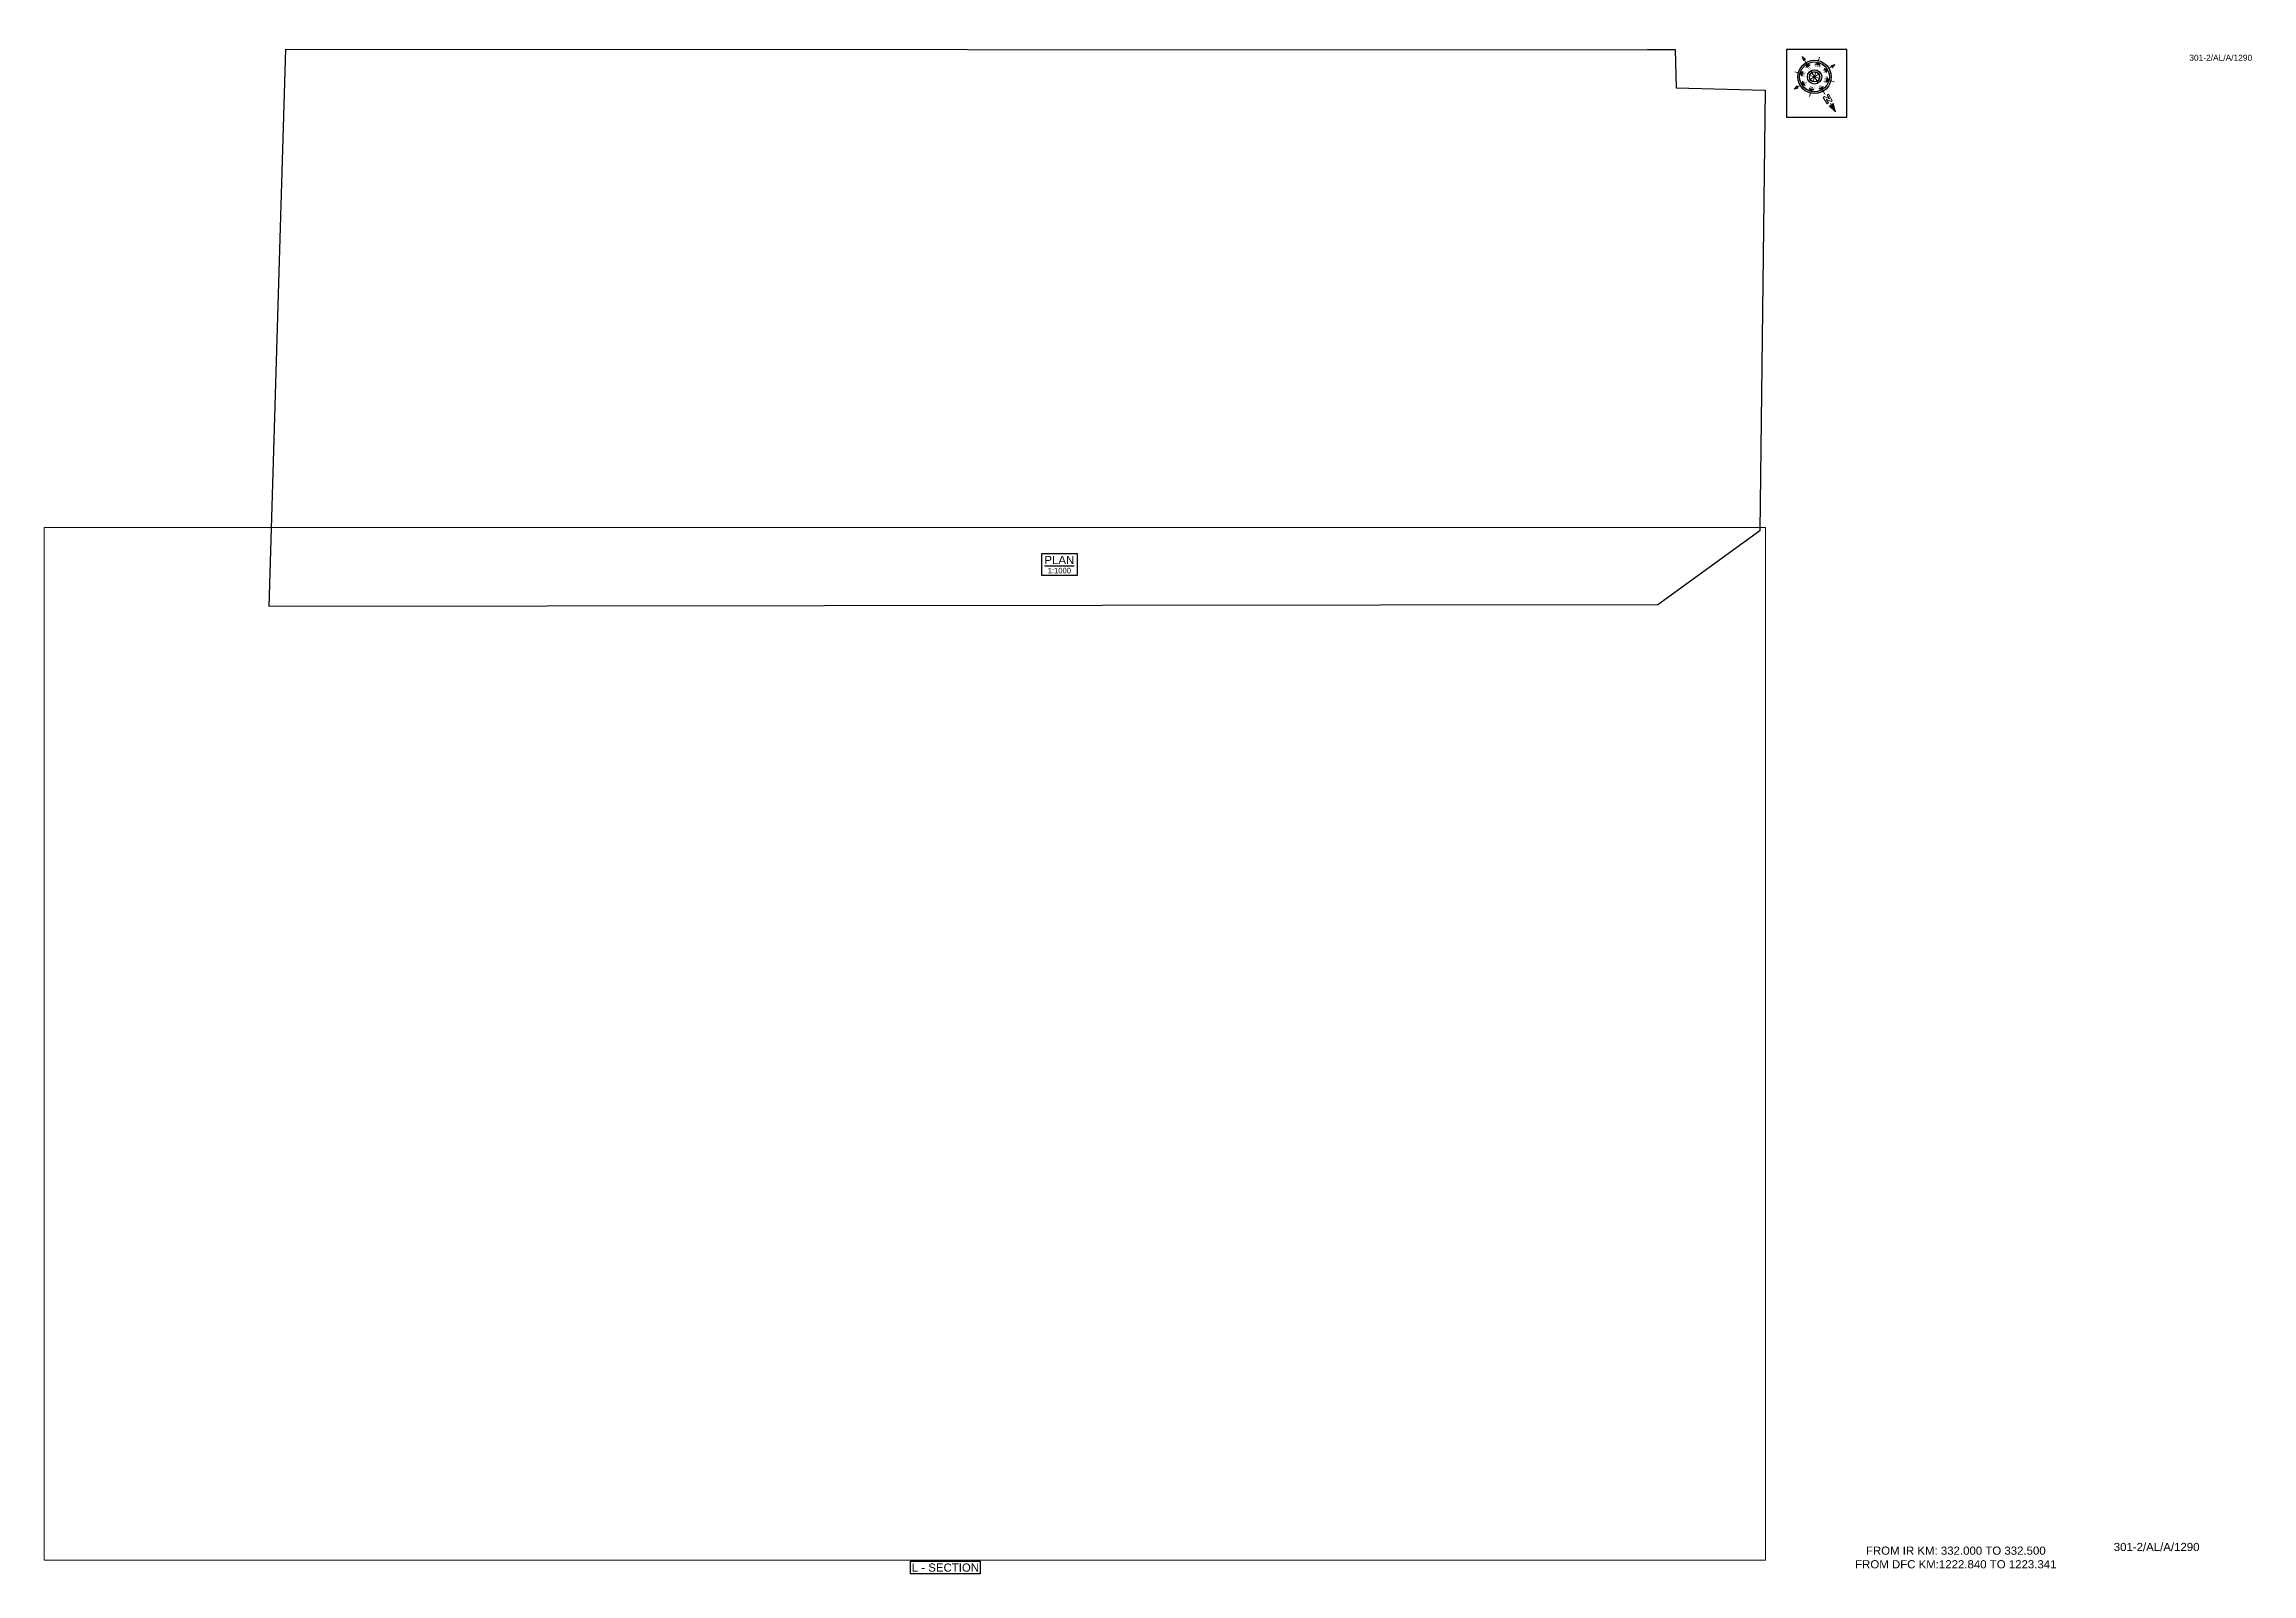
# Paper-space layout '1290' of a CAD drawing. Header units: metres. Extents: x 15 to 825, y 20 to 581.
import ezdxf
from ezdxf.enums import TextEntityAlignment as Align

# ---------------------------------------------------------------- set-up
doc = ezdxf.new("R2010")
doc.units = ezdxf.units.M
doc.header["$MEASUREMENT"] = 0
doc.layers.get('Defpoints').update_dxf_attribs({"color": 5})
doc.layers.add('title', color=7, linetype='Continuous')
doc.styles.get("Standard").update_dxf_attribs({"font": 'arial.ttf'})
doc.styles.add('Style-Arial', font='arial.ttf')

# ---------------------------------------------------------------- blocks, each defined once
blk = doc.blocks.new('N')
for points in [[(0, 8.41), (-0.49, 6.68), (0, 6.93)], [(0.49, 6.68), (0, 6.93), (0, 8.41)], [(-4.93, 0), (-4.07, 0.25), (-4.19, 0)], [(-4.07, -0.25), (-4.19, 0), (-4.93, 0)], [(-3.08, 0), (-2.59, 0.49), (-2.59, -0.49)], [(-2.18, 2.18), (-1.48, 2.18), (-2.18, 1.48)], [(0, 3.08), (0.49, 2.59), (-0.49, 2.59)], [(2.18, 2.18), (2.18, 1.48), (1.48, 2.18)], [(3.08, 0), (2.59, -0.49), (2.59, 0.49)], [(4.07, 0.25), (4.19, 0), (4.93, 0)], [(4.93, 0), (4.07, -0.25), (4.19, 0)], [(-2.18, -2.18), (-2.18, -1.48), (-1.48, -2.18)], [(0, -3.08), (-0.49, -2.59), (0.49, -2.59)], [(0, -4.93), (-0.25, -4.07), (0, -4.19)], [(0.25, -4.07), (0, -4.19), (0, -4.93)], [(2.18, -2.18), (1.48, -2.18), (2.18, -1.48)]]:
    blk.add_hatch(color=7).paths.add_polyline_path(points, flags=0)
h = blk.add_hatch(color=7)
h.paths.add_polyline_path([(0, -3.08), (0, -3.46, 1), (0, 3.46), (0, 3.08, -1)])
h.paths.add_polyline_path([(0, 1.05), (0, 1.48, 1), (0, -1.48), (0, -1.05, -1)])
at = {"color": 7, "linetype": 'ByBlock', "lineweight": 13}
for p, q in [((-0.61, 4.57), (-0.61, 6.12)), ((-0.61, 6.12), (-0.3, 6.12)), ((-0.3, 6.12), (0.32, 5.19)), ((0.32, 4.57), (-0.3, 5.5)), ((-0.3, 5.5), (-0.3, 4.57)), ((0.32, 5.19), (0.32, 6.12)), ((0.32, 6.12), (0.64, 6.12)), ((0.64, 6.12), (0.64, 4.57))]:
    blk.add_line(p, q, dxfattribs=at)
at = {"color": 7, "lineweight": 13}
for p, q in [((0, 6.41), (0, 7.28)), ((-3.46, 0), (-4.19, 0)), ((-2.45, 2.45), (-2.97, 2.97)), ((1.05, 0), (-1.05, 0)), ((-1.05, 0), (1.05, 0)), ((-0.74, 0.74), (0.74, -0.74)), ((0.74, 0.74), (-0.74, -0.74)), ((0.74, -0.74), (-0.74, 0.74)), ((-0.74, -0.74), (0.74, 0.74)), ((0, 3.46), (0, 4.19)), ((0, 3.46), (0, 3.08)), ((0, 1.05), (0, 1.48)), ((0, 1.05), (0, -1.05)), ((0, -1.05), (0, 1.05)), ((2.45, 2.45), (2.97, 2.97)), ((3.46, 0), (4.19, 0)), ((-2.45, -2.45), (-2.97, -2.97)), ((0, -1.05), (0, -1.48)), ((0, -3.46), (0, -3.08)), ((0, -3.46), (0, -4.19)), ((2.45, -2.45), (2.97, -2.97))]:
    blk.add_line(p, q, dxfattribs=at)
for points in [[(0, 8.41), (-0.49, 6.68), (0, 6.93), (0, 6.93)], [(0.49, 6.68), (0, 6.93), (0, 8.41), (0, 8.41)], [(-4.93, 0), (-4.07, 0.25), (-4.19, 0), (-4.19, 0)], [(-4.07, -0.25), (-4.19, 0), (-4.93, 0), (-4.93, 0)], [(-3.08, 0), (-2.59, 0.49), (-2.59, -0.49), (-2.59, -0.49)], [(-2.18, 2.18), (-1.48, 2.18), (-2.18, 1.48), (-2.18, 1.48)], [(0, 3.08), (0.49, 2.59), (-0.49, 2.59), (-0.49, 2.59)], [(2.18, 2.18), (2.18, 1.48), (1.48, 2.18), (1.48, 2.18)], [(3.08, 0), (2.59, -0.49), (2.59, 0.49), (2.59, 0.49)], [(4.07, 0.25), (4.19, 0), (4.93, 0), (4.93, 0)], [(4.93, 0), (4.07, -0.25), (4.19, 0), (4.19, 0)], [(-2.18, -2.18), (-2.18, -1.48), (-1.48, -2.18), (-1.48, -2.18)], [(0, -3.08), (-0.49, -2.59), (0.49, -2.59), (0.49, -2.59)], [(0, -4.93), (-0.25, -4.07), (0, -4.19), (0, -4.19)], [(0.25, -4.07), (0, -4.19), (0, -4.93), (0, -4.93)], [(2.18, -2.18), (1.48, -2.18), (2.18, -1.48), (2.18, -1.48)]]:
    blk.add_lwpolyline(points, close=True, dxfattribs=at)
at = {"color": 7, "linetype": 'ByBlock', "lineweight": 13}
for points in [[(-0.3, 4.57), (-0.61, 4.57)], [(0.32, 4.57), (0.64, 4.57)]]:
    blk.add_lwpolyline(points, dxfattribs=at)
at = {"color": 7}
for radius in [3.46, 3.08, 1.48, 1.05]:
    blk.add_circle((0, 0), radius, dxfattribs=at)
for s, rotation, p in [('W', 90, (-2.1, 0)), ('NW', 45, (-1.48, 1.48)), ('NE', 315, (1.48, 1.48)), ('E', 270, (1.97, 0)), ('SW', 135, (-1.48, -1.48)), ('SE', 225, (1.48, -1.48))]:
    blk.add_text(s, height=0.6, rotation=rotation, dxfattribs=at).set_placement(p, align=Align.CENTER)
for s, p in [('N', (0, 2.1)), ('S', (0, -2.47))]:
    blk.add_text(s, height=0.6, dxfattribs=at).set_placement(p, align=Align.CENTER)

psp = doc.layouts.new('1290')

# ---------------------------------------------------------------- linework, layer by layer
psp.add_lwpolyline([(332.72, 20), (332.72, 24.6), (358.25, 24.6), (358.25, 20)], close=True)
at = {"layer": 'Defpoints'}
psp.add_lwpolyline([(103.63, 579.12), (603.39, 578.88), (603.1, 579), (613.1, 579), (613.4, 564.97), (646.09, 564.08), (644.17, 402.51), (606.78, 375.41), (97.46, 374.72)], close=True, dxfattribs=at)
at = {"layer": 'title', "color": 7, "linetype": 'Continuous', "lineweight": -3}
psp.add_lwpolyline([(380.88, 394.25), (393.77, 394.25), (393.77, 386.1), (380.88, 386.1)], close=True, dxfattribs=at)

# ---------------------------------------------------------------- texts
at = {"style": 'Style-Arial'}
for height, p in [(2.2, (801.62, 574.91)), (3, (773.92, 28.36))]:
    psp.add_text('301-2/AL/A/1290', height=height, dxfattribs=at).set_placement(p)
at = {"insert": (663.59, 30.01), "char_height": 3, "attachment_point": 1, "style": 'Style-Arial'}
psp.add_mtext_dynamic_manual_height_columns('\\pxqc;FROM IR KM: 332.000 TO 332.500\\P{\\C1;FROM DFC KM:1222.840 TO 1223.341 }', width=104.8357, gutter_width=17.5, heights=[0], dxfattribs=at)
at = {"layer": 'title', "color": 7, "linetype": 'Continuous', "lineweight": -3, "style": 'Style-Arial'}
for s, height, p in [('%%UPLAN', 3, (387.27, 391.81)), ('1:1000', 2, (387.27, 387.94))]:
    psp.add_text(s, height=height, dxfattribs=at).set_placement(p, align=Align.MIDDLE)
at = {"layer": 'title', "style": 'Style-Arial'}
psp.add_text('L - SECTION', height=3, rotation=0.00006, dxfattribs=at).set_placement((345.5, 22.3), align=Align.MIDDLE_CENTER)

# ---------------------------------------------------------------- viewports
at = {"layer": 'Defpoints', "view_twist_angle": 211.03439127}
vp = psp.add_viewport(center=(371.78, 476.92), size=(548.62, 204.3991), view_center_point=(1222121.89, -3229759.64), view_height=204.3991, dxfattribs=at)
vp.dxf.flags = 0x10000  # cut along an outline
vp.dxf.clipping_boundary_handle = psp.add_lwpolyline([(103.63, 579.12), (603.39, 578.88), (603.1, 579), (613.1, 579), (613.4, 564.97), (646.09, 564.08), (644.17, 402.51), (606.78, 375.41), (97.46, 374.72)], format="xyb", close=True, dxfattribs={"invisible": 1}).dxf.handle
at = {"layer": 'Defpoints'}
psp.add_viewport(center=(330.64, 214.35), size=(631.27, 378.6949), view_center_point=(26215.34, 3556.74), view_height=378.6949, status=3, dxfattribs=at)

# ---------------------------------------------------------------- wipeouts: each hides what was drawn before it
psp.add_wipeout([(653.96, 579), (676, 579), (676, 554.19), (653.96, 554.19)])

# ---------------------------------------------------------------- next in the draw order: linework, layer by layer
psp.add_lwpolyline([(676, 579), (653.96, 579), (653.96, 554.19), (676, 554.19)], close=True)

# ---------------------------------------------------------------- next in the draw order: block references
at = {"xscale": 1.77154152297335, "yscale": 1.77154152297335, "zscale": 1.77154152297335, "rotation": 211.0343912723542}
psp.add_blockref('N', (664.2, 569), dxfattribs=at)

doc.saveas('drawing.dxf')
